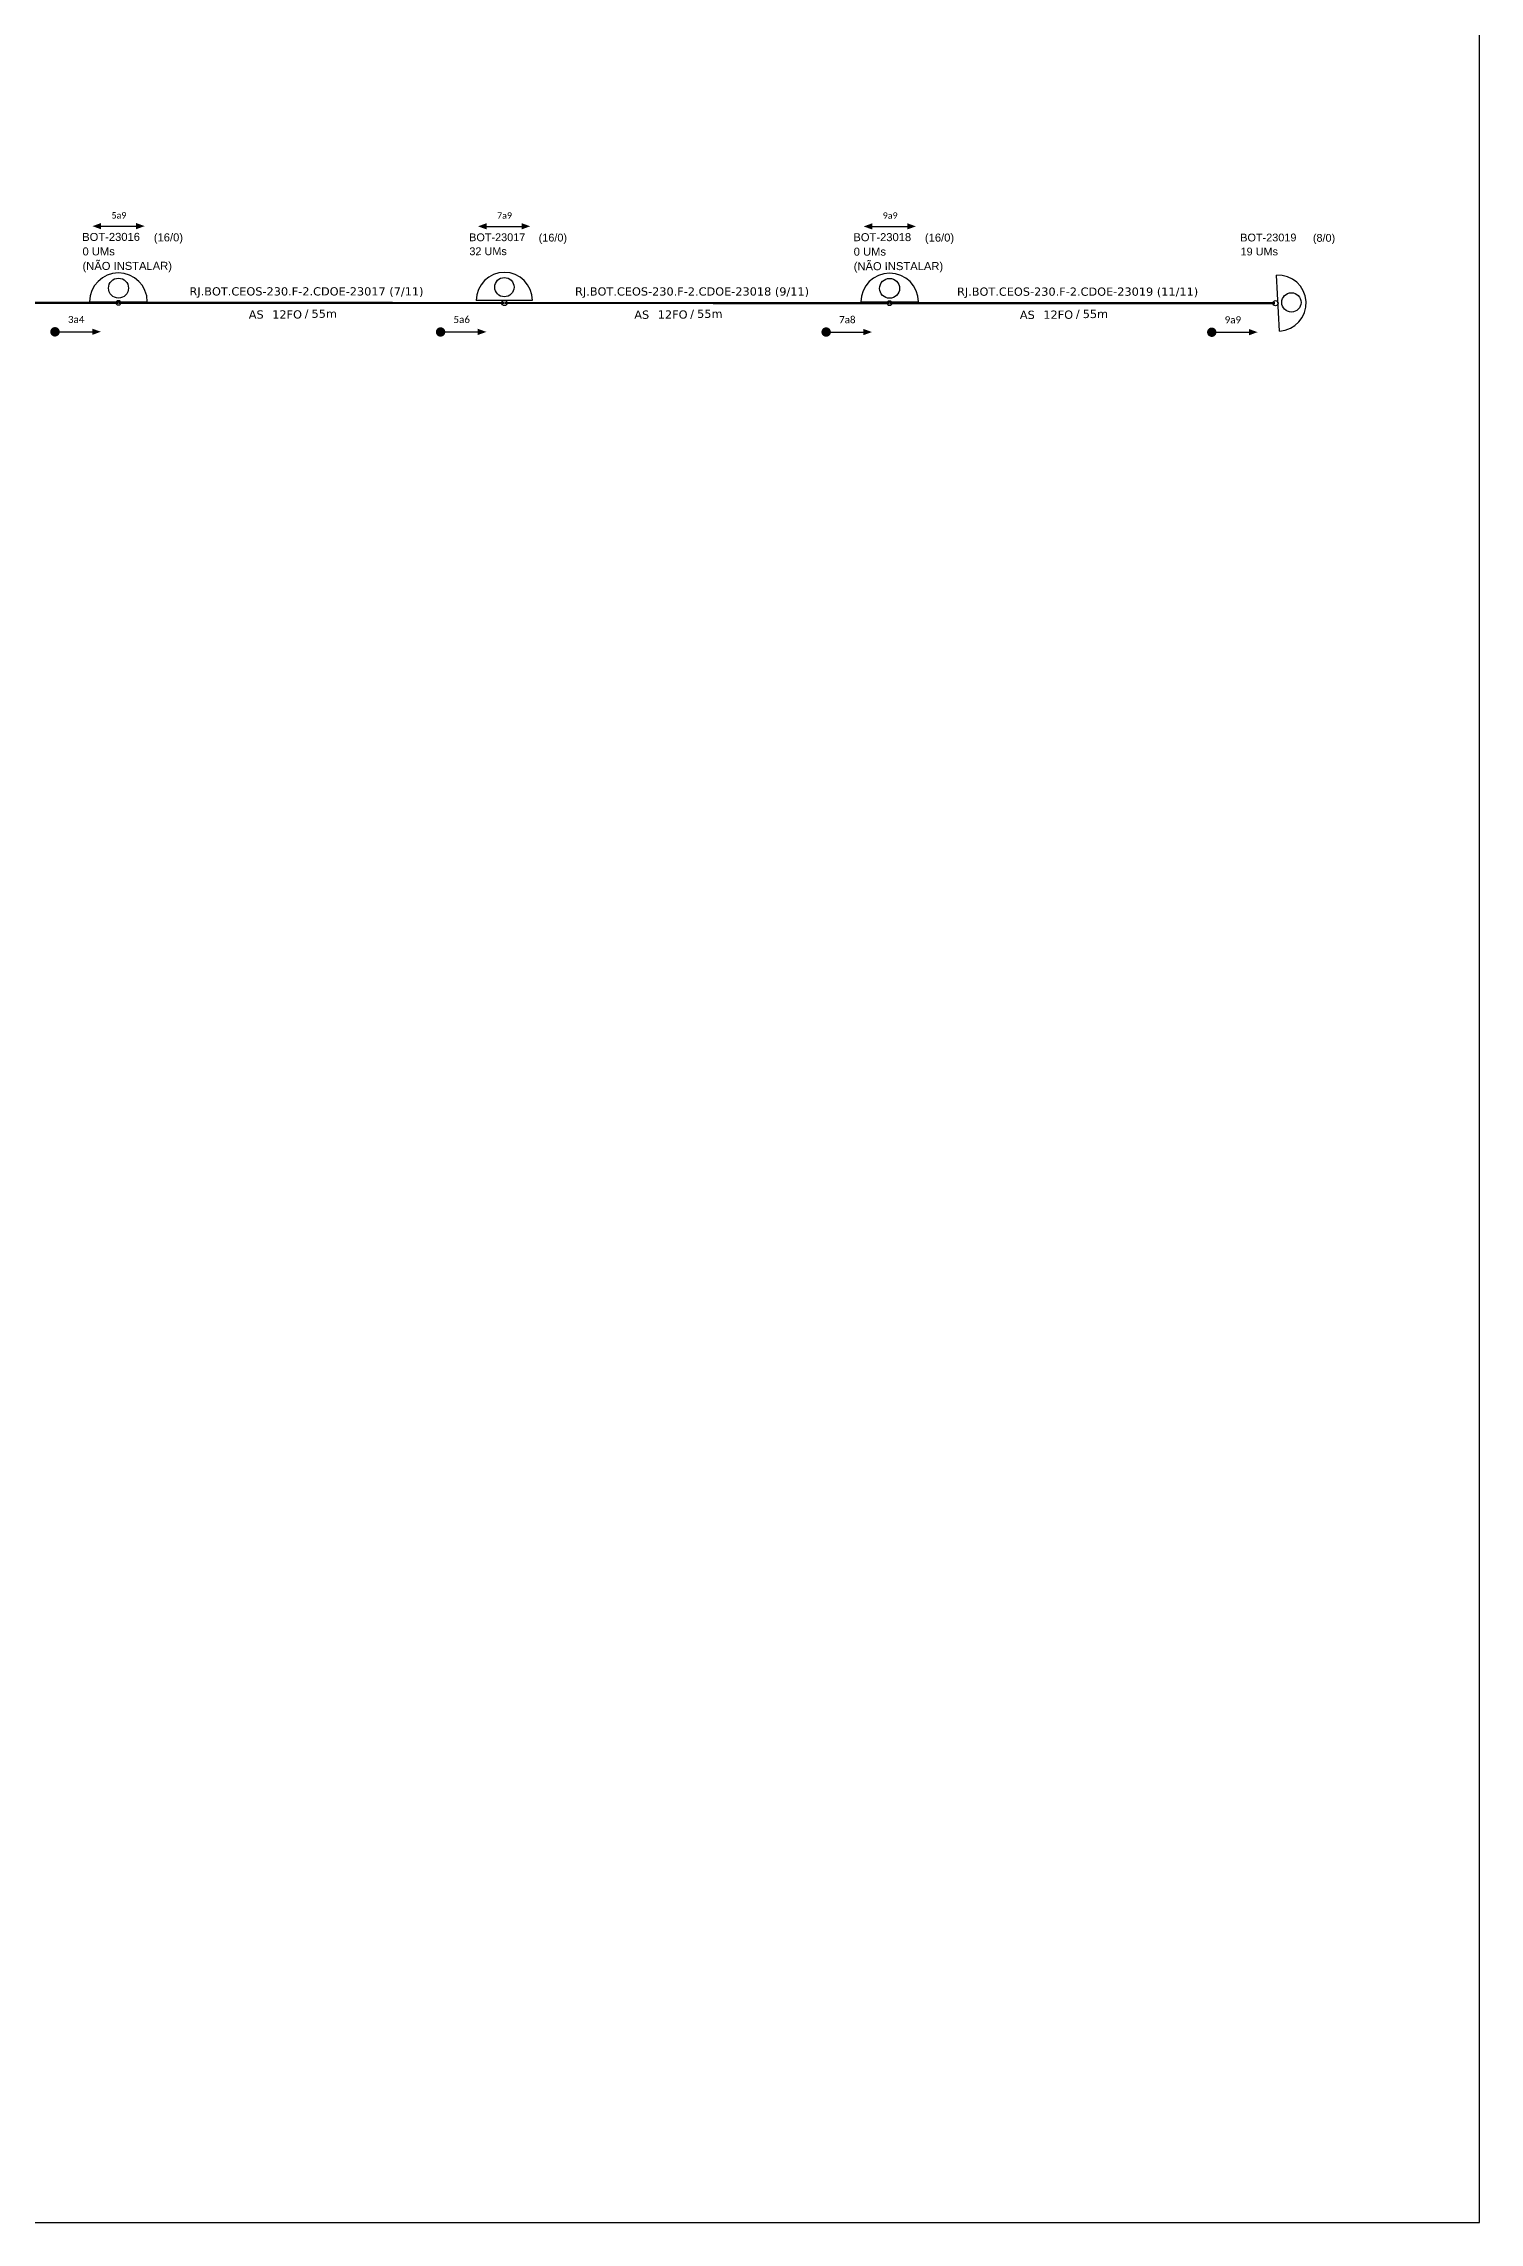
# Model space of a CAD drawing. Header units: metres. Extents: x -553 to 1164, y 1114 to 1708.
# Drawn here: x 112.4 to 288, y 1114.4 to 1381.1 of the extents above; entities that cross this region are included whole.
import ezdxf
from ezdxf.enums import TextEntityAlignment as Align

# ---------------------------------------------------------------- set-up
doc = ezdxf.new("R2010")
doc.units = ezdxf.units.M
for name, color, linetype, lineweight in [("20.0-LEGENDA DOS CDO'S", 1, 'Continuous', 0), ('20.2-CDO_POSTE', 1, 'Continuous', 5), ('40.1-ETIQUETAS', 1, 'Continuous', 20)]:
    doc.layers.add(name, color=color, linetype=linetype, lineweight=lineweight)
for name, color, linetype in [('CAP a instalar', 1, 'Continuous'), ('SETA', 7, 'Continuous'), ('UNIFILAR', 7, 'Continuous')]:
    doc.layers.add(name, color=color, linetype=linetype)
doc.styles.add('ARIAL', font='arial.ttf')
doc.styles.add('siredit', font='verdana.ttf')
doc.styles.get("Standard").update_dxf_attribs({"font": 'arial.ttf'})
doc.linetypes.add('FENCELINE1', pattern='A,0.25,-0.1,[133,ltypeshp.shx,S=0.1,R=0,X=-0.1,Y=0],-0.1,1', length=1.45)

# ---------------------------------------------------------------- blocks, each defined once
blk = doc.blocks.new('SAN')
at = {"layer": 'SETA'}
blk.add_lwpolyline([(-2.58, 0), (6.02, 0)], dxfattribs=at)
for points in [[(-2.1, -0.66), (-3.93, 0), (-2.1, 0.67)], [(5.33, 0.68), (7.16, 0.01), (5.33, -0.65)]]:
    blk.add_solid(points, dxfattribs=at)
blk = doc.blocks.new('ETIQUETA_RS5F')
at = {"layer": '40.1-ETIQUETAS', "color": 0, "style": 'siredit'}
blk.add_text('/', height=1.5, dxfattribs=at).set_placement((1.55, -1.95), align=Align.MIDDLE_RIGHT)
for tag, p in [('ETIQUETA_R_PRIMARIA', (1.18, 4.1)), ('ETIQUETA_R_SECUNDARIA', (1.18, 2.1)), ('F_ATIVAS/F_MORTAS', (1.11, -4.24))]:
    blk.add_attdef(tag, text='', height=1.5, dxfattribs=at).set_placement(p, align=Align.MIDDLE_CENTER)
for tag, p in [('TIPO_CABO', (-6.62, -2.12)), ('CAP_CABO', (0.37, -2.09))]:
    blk.add_attdef(tag, text='', height=1.5, dxfattribs=at).set_placement(p, align=Align.MIDDLE_RIGHT)
blk.add_attdef('METROS', text='', height=1.5, dxfattribs=at).set_placement((2.11, -1.95), align=Align.MIDDLE_LEFT)
for tag, p in [('FUSÃO_1', (0.82, -8.39)), ('FUSÃO_2', (0.82, -10.6)), ('FUSÃO_3', (0.82, -12.93)), ('FUSÃO_4', (0.82, -15.14)), ('FUSÃO_5', (0.82, -17.16))]:
    blk.add_attdef(tag, text='', height=1.5, dxfattribs=at).set_placement(p, align=Align.CENTER)
blk = doc.blocks.new('CDOE-TEXTO PADRÃO')
at = {"layer": "20.0-LEGENDA DOS CDO'S", "color": 0, "style": 'ARIAL'}
for tag, p in [('CDO_N', (0.49, 7.39)), ('CORDOALHA', (0.5, 4.33)), ('SAP', (0.51, 1.67)), ('SPLITER_1', (0.59, -0.91)), ('SPLITER_2', (0.6, -3.55)), ('(XX-XX_F)S', (0.54, -8.29)), ('(XX-XX_L)S', (0.55, -10.83)), ('UMS', (0.55, -13.15))]:
    blk.add_attdef(tag, p, '', height=1.7, rotation=0.118, dxfattribs=at)
blk.add_attdef('FIBRAS_UTILIZADAS', text='', height=1.7, rotation=0.118, dxfattribs=at).set_placement((19.77, 7.43), align=Align.CENTER)

msp = doc.modelspace()

# ---------------------------------------------------------------- linework, layer by layer
at = {"color": 7}
for p, q in [((263.58, 1345.89), (263.22, 1352.73)), ((172.16, 1349.64), (165.31, 1349.64))]:
    msp.add_line(p, q, dxfattribs=at)
msp.add_lwpolyline([(-552.97, 1114.37), (288.03, 1114.37), (288.03, 1708.37), (-552.97, 1708.37)], close=True, dxfattribs=at)
at = {"color": 8}
for points in [[(118, 1349.47), (125.05, 1349.47, 1)], [(212.35, 1349.44), (219.4, 1349.44, 1)]]:
    msp.add_lwpolyline(points, format="xyb", close=True, dxfattribs=at)
at = {"const_width": 0.576}
for points in [[(113.47, 1345.79, 1), (114.05, 1345.79, 1)], [(160.65, 1345.77, 1), (161.22, 1345.77, 1)], [(207.82, 1345.76, 1), (208.4, 1345.76, 1)], [(255, 1345.74, 1), (255.57, 1345.74, 1)]]:
    msp.add_lwpolyline(points, format="xyb", close=True, dxfattribs=at)
at = {"color": 8}
for centre, radius in [((121.53, 1351.14), 1.22), ((215.87, 1351.11), 1.22), ((121.52, 1349.34), 0.291), ((215.87, 1349.3), 0.291)]:
    msp.add_circle(centre, radius, dxfattribs=at)
at = {"color": 7}
for centre, radius in [((168.74, 1351.26), 1.18), ((168.74, 1349.32), 0.317), ((263.08, 1349.29), 0.317), ((265.03, 1349.39), 1.18)]:
    msp.add_circle(centre, radius, dxfattribs=at)
for centre, start, end in [((168.74, 1349.64), 0, 180), ((263.4, 1349.31), 273.0411, 93.0411)]:
    msp.add_arc(centre, 3.43, start, end, dxfattribs=at)
at = {"layer": 'CAP a instalar', "color": 7, "linetype": 'FENCELINE1', "ltscale": 7, "const_width": 0.269}
for points in [[(74.39, 1349.35), (121.52, 1349.34)], [(121.56, 1349.34), (168.69, 1349.32)], [(168.74, 1349.32), (215.87, 1349.3)], [(215.91, 1349.3), (263.04, 1349.29)]]:
    msp.add_lwpolyline(points, dxfattribs=at)
at = {"layer": 'SETA'}
for points in [[(113.76, 1345.79), (118.71, 1345.79)], [(160.94, 1345.77), (165.89, 1345.77)], [(208.11, 1345.76), (213.06, 1345.76)], [(255.28, 1345.74), (260.24, 1345.74)]]:
    msp.add_lwpolyline(points, dxfattribs=at)
for points in [[(118.32, 1346.18), (119.37, 1345.8), (118.32, 1345.41)], [(165.49, 1346.16), (166.55, 1345.78), (165.49, 1345.4)], [(212.66, 1346.15), (213.72, 1345.76), (212.66, 1345.38)], [(259.84, 1346.13), (260.89, 1345.75), (259.84, 1345.36)]]:
    msp.add_solid(points, dxfattribs=at)

# ---------------------------------------------------------------- block references
at = {"layer": '20.2-CDO_POSTE', "color": 8}
ref = msp.add_blockref('CDOE-TEXTO PADRÃO', (121.3, 1350.35), dxfattribs=dict(at, xscale=0.5761104680625203, yscale=0.5761104680625203, zscale=0.5761104680625203))
ref.add_attrib('CDO_N', 'BOT-23016', (117.09, 1356.91), dxfattribs={"layer": "20.0-LEGENDA DOS CDO'S", "color": 0, "height": 0.979, "rotation": 0.118, "style": 'ARIAL'})
ref.add_attrib('CORDOALHA', '0 UMs', (117.13, 1355.14), dxfattribs={"layer": "20.0-LEGENDA DOS CDO'S", "color": 0, "height": 0.979, "rotation": 0.118, "style": 'ARIAL'})
ref.add_attrib('SAP', '(NÃO INSTALAR)', (117.13, 1353.36), dxfattribs={"layer": "20.0-LEGENDA DOS CDO'S", "color": 0, "height": 0.9793, "rotation": 0.118, "style": 'ARIAL'})
ref.add_attrib('FIBRAS_UTILIZADAS', '       (16/0)', dxfattribs={"layer": "20.0-LEGENDA DOS CDO'S", "color": 0, "height": 0.9793, "rotation": 0.118, "style": 'ARIAL'}).set_placement((126.31, 1356.86), align=Align.CENTER)
at = {"layer": '20.2-CDO_POSTE', "color": 7}
ref = msp.add_blockref('CDOE-TEXTO PADRÃO', (168.51, 1350.51), dxfattribs=dict(at, xscale=0.5598720016479491, yscale=0.5598720016479491, zscale=0.5598720016479491))
ref.add_attrib('CDO_N', 'BOT-23017', (164.43, 1356.88), dxfattribs={"layer": "20.0-LEGENDA DOS CDO'S", "color": 0, "height": 0.952, "rotation": 0.118, "style": 'ARIAL'})
ref.add_attrib('CORDOALHA', '32 UMs', (164.46, 1355.17), dxfattribs={"layer": "20.0-LEGENDA DOS CDO'S", "color": 0, "height": 0.952, "rotation": 0.118, "style": 'ARIAL'})
ref.add_attrib('FIBRAS_UTILIZADAS', '       (16/0)', dxfattribs={"layer": "20.0-LEGENDA DOS CDO'S", "color": 0, "height": 0.9517, "rotation": 0.118, "style": 'ARIAL'}).set_placement((173.38, 1356.84), align=Align.CENTER)
at = {"layer": '20.2-CDO_POSTE', "color": 8}
ref = msp.add_blockref('CDOE-TEXTO PADRÃO', (215.64, 1350.32), dxfattribs=dict(at, xscale=0.5761104680625203, yscale=0.5761104680625203, zscale=0.5761104680625203))
ref.add_attrib('CDO_N', 'BOT-23018', (211.44, 1356.88), dxfattribs={"layer": "20.0-LEGENDA DOS CDO'S", "color": 0, "height": 0.979, "rotation": 0.118, "style": 'ARIAL'})
ref.add_attrib('CORDOALHA', '0 UMs', (211.48, 1355.11), dxfattribs={"layer": "20.0-LEGENDA DOS CDO'S", "color": 0, "height": 0.979, "rotation": 0.118, "style": 'ARIAL'})
ref.add_attrib('SAP', '(NÃO INSTALAR)', (211.48, 1353.33), dxfattribs={"layer": "20.0-LEGENDA DOS CDO'S", "color": 0, "height": 0.9793, "rotation": 0.118, "style": 'ARIAL'})
ref.add_attrib('FIBRAS_UTILIZADAS', '       (16/0)', dxfattribs={"layer": "20.0-LEGENDA DOS CDO'S", "color": 0, "height": 0.9793, "rotation": 0.118, "style": 'ARIAL'}).set_placement((220.65, 1356.83), align=Align.CENTER)
at = {"layer": '20.2-CDO_POSTE', "color": 7}
ref = msp.add_blockref('CDOE-TEXTO PADRÃO', (262.86, 1350.48), dxfattribs=dict(at, xscale=0.5598720016479491, yscale=0.5598720016479491, zscale=0.5598720016479491))
ref.add_attrib('CDO_N', 'BOT-23019', (258.77, 1356.85), dxfattribs={"layer": "20.0-LEGENDA DOS CDO'S", "color": 0, "height": 0.952, "rotation": 0.118, "style": 'ARIAL'})
ref.add_attrib('CORDOALHA', '19 UMs', (258.81, 1355.14), dxfattribs={"layer": "20.0-LEGENDA DOS CDO'S", "color": 0, "height": 0.952, "rotation": 0.118, "style": 'ARIAL'})
ref.add_attrib('FIBRAS_UTILIZADAS', '       (8/0)', dxfattribs={"layer": "20.0-LEGENDA DOS CDO'S", "color": 0, "height": 0.9517, "rotation": 0.118, "style": 'ARIAL'}).set_placement((267.73, 1356.81), align=Align.CENTER)
at = {"layer": '40.1-ETIQUETAS', "color": 7}
ref = msp.add_blockref('ETIQUETA_RS5F', (143.73, 1349.33), dxfattribs=dict(at, xscale=0.6718463913598677, yscale=0.6718463913598677, zscale=0.6718463913598677))
ref.add_attrib('ETIQUETA_R_SECUNDARIA', 'RJ.BOT.CEOS-230.F-2.CDOE-23017 (7/11)', dxfattribs={"color": 0, "height": 1.0078, "style": 'siredit'}).set_placement((144.53, 1350.74), align=Align.MIDDLE_CENTER)
ref.add_attrib('TIPO_CABO', 'AS', dxfattribs={"color": 0, "height": 1.008, "style": 'siredit'}).set_placement((139.29, 1347.91), align=Align.MIDDLE_RIGHT)
ref.add_attrib('CAP_CABO', '12FO', dxfattribs={"color": 0, "height": 1.008, "style": 'siredit'}).set_placement((143.98, 1347.92), align=Align.MIDDLE_RIGHT)
ref.add_attrib('METROS', '55m', dxfattribs={"color": 0, "height": 1.008, "style": 'siredit'}).set_placement((145.15, 1348.01), align=Align.MIDDLE_LEFT)
ref = msp.add_blockref('ETIQUETA_RS5F', (190.9, 1349.31), dxfattribs=dict(at, xscale=0.6718463913598677, yscale=0.6718463913598677, zscale=0.6718463913598677))
ref.add_attrib('ETIQUETA_R_SECUNDARIA', 'RJ.BOT.CEOS-230.F-2.CDOE-23018 (9/11)', dxfattribs={"color": 0, "height": 1.0078, "style": 'siredit'}).set_placement((191.7, 1350.73), align=Align.MIDDLE_CENTER)
ref.add_attrib('TIPO_CABO', 'AS', dxfattribs={"color": 0, "height": 1.008, "style": 'siredit'}).set_placement((186.46, 1347.89), align=Align.MIDDLE_RIGHT)
ref.add_attrib('CAP_CABO', '12FO', dxfattribs={"color": 0, "height": 1.008, "style": 'siredit'}).set_placement((191.15, 1347.91), align=Align.MIDDLE_RIGHT)
ref.add_attrib('METROS', '55m', dxfattribs={"color": 0, "height": 1.008, "style": 'siredit'}).set_placement((192.32, 1348), align=Align.MIDDLE_LEFT)
ref = msp.add_blockref('ETIQUETA_RS5F', (238.08, 1349.3), dxfattribs=dict(at, xscale=0.6718463913598677, yscale=0.6718463913598677, zscale=0.6718463913598677))
ref.add_attrib('ETIQUETA_R_SECUNDARIA', 'RJ.BOT.CEOS-230.F-2.CDOE-23019 (11/11)', dxfattribs={"color": 0, "height": 1.0078, "style": 'siredit'}).set_placement((238.87, 1350.71), align=Align.MIDDLE_CENTER)
ref.add_attrib('TIPO_CABO', 'AS', dxfattribs={"color": 0, "height": 1.008, "style": 'siredit'}).set_placement((233.63, 1347.87), align=Align.MIDDLE_RIGHT)
ref.add_attrib('CAP_CABO', '12FO', dxfattribs={"color": 0, "height": 1.008, "style": 'siredit'}).set_placement((238.32, 1347.89), align=Align.MIDDLE_RIGHT)
ref.add_attrib('METROS', '55m', dxfattribs={"color": 0, "height": 1.008, "style": 'siredit'}).set_placement((239.5, 1347.98), align=Align.MIDDLE_LEFT)
at = {"layer": 'UNIFILAR', "color": 5, "lineweight": -3, "xscale": 0.576, "yscale": 0.576, "zscale": 0.576}
for p in [(120.61, 1358.72), (167.78, 1358.7), (214.96, 1358.69)]:
    msp.add_blockref('SAN', p, dxfattribs=at)

# ---------------------------------------------------------------- texts
at = {"width": 14.6067, "attachment_point": 5}
for s, insert, char_height in [('\\C7;\\fCalibri|b0|i0|c0|p34;5a9', (121.59, 1360.04), 0.7834), ('\\C7;\\fCalibri|b0|i0|c0|p34;7a9', (168.76, 1360.02), 0.7834), ('\\C7;\\fCalibri|b0|i0|c0|p34;9a9', (215.94, 1360.01), 0.7834), ('\\C7;\\fCalibri|b0|i0|c0|p34;3a4', (116.35, 1347.3), 0.864), ('\\C7;\\fCalibri|b0|i0|c0|p34;5a6', (163.52, 1347.29), 0.864), ('\\C7;\\fCalibri|b0|i0|c0|p34;7a8', (210.7, 1347.27), 0.864), ('\\C7;\\fCalibri|b0|i0|c0|p34;9a9', (257.87, 1347.25), 0.864)]:
    msp.add_mtext(s, dxfattribs=dict(at, insert=insert, char_height=char_height))

doc.saveas('drawing.dxf')
